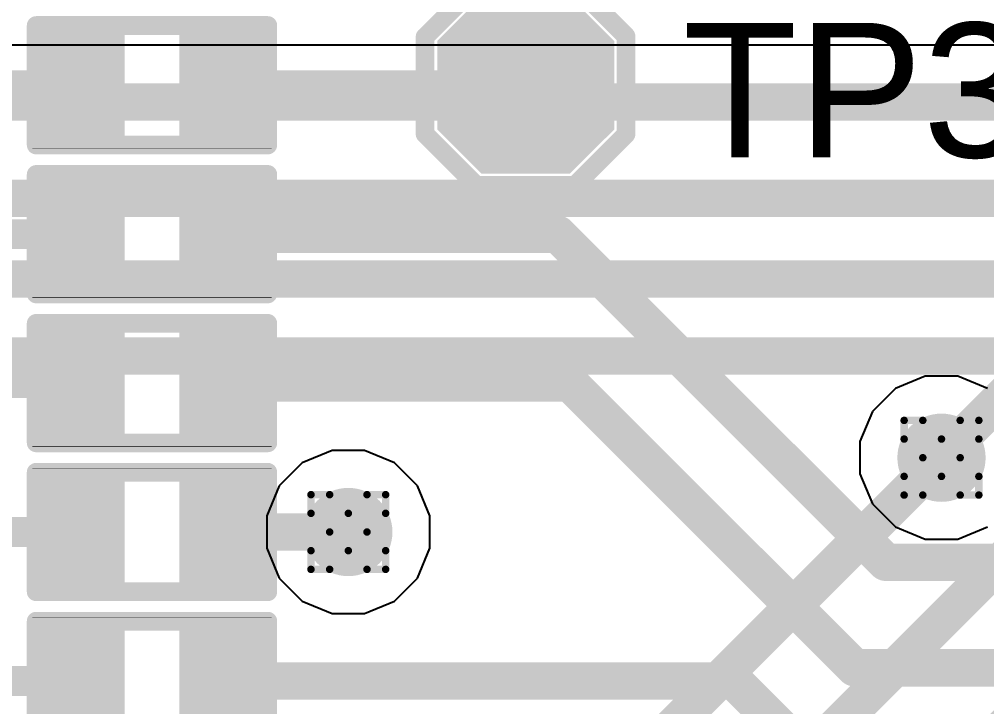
# Model space of a CAD drawing. Header units: inches. Extents: x -11 to 5379, y 0 to 5429.
# Drawn here: x 166.36 to 172.93, y 60.2 to 64.87 of the extents above; entities that cross this region are included whole.
import ezdxf

# ---------------------------------------------------------------- set-up
doc = ezdxf.new("R2010")
doc.units = ezdxf.units.IN
for name, color, linetype in [('Bottom Layer', 5, 'Continuous'), ('Drill Drawing', 1, 'Continuous'), ('GND', 16, 'Continuous'), ('PWR', 76, 'Continuous'), ('Top Layer', 1, 'Continuous'), ('Top Overlay', 2, 'Continuous'), ('Top Paste', 8, 'Continuous'), ('Top Solder', 216, 'Continuous'), ('Via Holes', 16, 'Continuous')]:
    doc.layers.add(name, color=color, linetype=linetype)
doc.styles.add('Arial', font='', dxfattribs={"height": 0.2})
doc.styles.get('Arial').set_extended_font_data('Arial')

# ---------------------------------------------------------------- blocks, each defined once
blk = doc.blocks.new('T____________0_5___178')
at = {"layer": 'Top Layer'}
blk.add_hatch(color=1, dxfattribs=at).paths.add_polyline_path([(0.25, 0.5), (-0.25, 0.5), (-0.5, 0.25), (-0.5, -0.25), (-0.25, -0.5), (0.25, -0.5), (0.5, -0.25), (0.5, 0.25)])
at = {"layer": 'Top Paste'}
blk.add_hatch(color=8, dxfattribs=at).paths.add_polyline_path([(0.25, 0.5), (-0.25, 0.5), (-0.5, 0.25), (-0.5, -0.25), (-0.25, -0.5), (0.25, -0.5), (0.5, -0.25), (0.5, 0.25)])
at = {"layer": 'Top Solder'}
blk.add_hatch(color=216, dxfattribs=at).paths.add_polyline_path([(0.3008, 0.6016), (-0.3008, 0.6016), (-0.6016, 0.3008), (-0.6016, -0.3008), (-0.3008, -0.6016), (0.3008, -0.6016), (0.6016, -0.3008), (0.6016, 0.3008)])
at = {"layer": 'Top Overlay'}
for points in [[(-0.3355, 0.6795, 0.127, 0.127, 0), (-0.6819, 0.3332, 0.127, 0.127, 0)], [(0.3365, 0.6795, 0.127, 0.127, 0), (-0.3355, 0.6795, 0.127, 0.127, 0)], [(0.6836, 0.3324, 0.127, 0.127, 0), (0.3365, 0.6795, 0.127, 0.127, 0)], [(-0.6819, 0.3332, 0.127, 0.127, 0), (-0.6819, -0.3341, 0.127, 0.127, 0)], [(0.6836, 0.3324, 0.127, 0.127, 0), (0.6836, -0.3298, 0.127, 0.127, 0)], [(-0.3374, -0.6786, 0.127, 0.127, 0), (-0.6819, -0.3341, 0.127, 0.127, 0)], [(0.6836, -0.3298, 0.127, 0.127, 0), (0.3349, -0.6786, 0.127, 0.127, 0)], [(0.3349, -0.6786, 0.127, 0.127, 0), (-0.3374, -0.6786, 0.127, 0.127, 0)]]:
    blk.add_lwpolyline(points, format="xyseb", dxfattribs=at)
for points in [[(-0.3673, 0.6795, 0.0635, 0.0635, 1), (-0.3038, 0.6795, 0.0635, 0.0635, 1)], [(-0.3673, 0.6795, 0.0635, 0.0635, 1), (-0.3038, 0.6795, 0.0635, 0.0635, 1)], [(0.3047, 0.6795, 0.0635, 0.0635, 1), (0.3682, 0.6795, 0.0635, 0.0635, 1)], [(0.3047, 0.6795, 0.0635, 0.0635, 1), (0.3682, 0.6795, 0.0635, 0.0635, 1)], [(-0.7136, 0.3332, 0.0635, 0.0635, 1), (-0.6501, 0.3332, 0.0635, 0.0635, 1)], [(-0.7136, 0.3332, 0.0635, 0.0635, 1), (-0.6501, 0.3332, 0.0635, 0.0635, 1)], [(0.6519, 0.3324, 0.0635, 0.0635, 1), (0.7154, 0.3324, 0.0635, 0.0635, 1)], [(0.6519, 0.3324, 0.0635, 0.0635, 1), (0.7154, 0.3324, 0.0635, 0.0635, 1)], [(-0.7136, -0.3341, 0.0635, 0.0635, 1), (-0.6501, -0.3341, 0.0635, 0.0635, 1)], [(-0.7136, -0.3341, 0.0635, 0.0635, 1), (-0.6501, -0.3341, 0.0635, 0.0635, 1)], [(0.6519, -0.3298, 0.0635, 0.0635, 1), (0.7154, -0.3298, 0.0635, 0.0635, 1)], [(0.6519, -0.3298, 0.0635, 0.0635, 1), (0.7154, -0.3298, 0.0635, 0.0635, 1)], [(-0.3691, -0.6786, 0.0635, 0.0635, 1), (-0.3056, -0.6786, 0.0635, 0.0635, 1)], [(-0.3691, -0.6786, 0.0635, 0.0635, 1), (-0.3056, -0.6786, 0.0635, 0.0635, 1)], [(0.3031, -0.6786, 0.0635, 0.0635, 1), (0.3666, -0.6786, 0.0635, 0.0635, 1)], [(0.3031, -0.6786, 0.0635, 0.0635, 1), (0.3666, -0.6786, 0.0635, 0.0635, 1)]]:
    blk.add_lwpolyline(points, format="xyseb", close=True, dxfattribs=at)
blk = doc.blocks.new('R___0402_370')
at = {"layer": 'Top Layer'}
for points in [[(-0.6985, -0.3175), (-0.6985, 0.3175), (-0.2413, 0.3175), (-0.2413, -0.3175)], [(0.2413, -0.3175), (0.2413, 0.3175), (0.6985, 0.3175), (0.6985, -0.3175)]]:
    blk.add_hatch(color=1, dxfattribs=at).paths.add_polyline_path(points)
at = {"layer": 'Top Paste'}
for points in [[(-0.6985, -0.3175), (-0.6985, 0.3175), (-0.2413, 0.3175), (-0.2413, -0.3175)], [(0.2413, -0.3175), (0.2413, 0.3175), (0.6985, 0.3175), (0.6985, -0.3175)]]:
    blk.add_hatch(color=8, dxfattribs=at).paths.add_polyline_path(points)
at = {"layer": 'Top Solder'}
for points in [[(-0.7535, -0.3725), (-0.7535, 0.3725), (-0.1863, 0.3725), (-0.1863, -0.3725)], [(0.1863, -0.3725), (0.1863, 0.3725), (0.7535, 0.3725), (0.7535, -0.3725)]]:
    blk.add_hatch(color=216, dxfattribs=at).paths.add_polyline_path(points)
at = {"layer": 'Top Overlay'}
for points in [[(-0.7874, 0.4064, 0.127, 0.127, 0), (-0.7874, -0.4064, 0.127, 0.127, 0)], [(0.7874, 0.4064, 0.127, 0.127, 0), (-0.7874, 0.4064, 0.127, 0.127, 0)], [(0.7874, 0.4064, 0.127, 0.127, 0), (0.7874, -0.4064, 0.127, 0.127, 0)], [(0.7874, -0.4064, 0.127, 0.127, 0), (-0.7874, -0.4064, 0.127, 0.127, 0)], [(0.8128, -0.4318, 0.00323, 0.00323, 0), (-0.8128, -0.4318, 0.00323, 0.00323, 0)]]:
    blk.add_lwpolyline(points, format="xyseb", dxfattribs=at)
for points in [[(-0.8191, 0.4064, 0.0635, 0.0635, 1), (-0.7556, 0.4064, 0.0635, 0.0635, 1)], [(-0.8191, 0.4064, 0.0635, 0.0635, 1), (-0.7556, 0.4064, 0.0635, 0.0635, 1)], [(0.7556, 0.4064, 0.0635, 0.0635, 1), (0.8191, 0.4064, 0.0635, 0.0635, 1)], [(0.7556, 0.4064, 0.0635, 0.0635, 1), (0.8191, 0.4064, 0.0635, 0.0635, 1)], [(-0.8191, -0.4064, 0.0635, 0.0635, 1), (-0.7556, -0.4064, 0.0635, 0.0635, 1)], [(-0.8191, -0.4064, 0.0635, 0.0635, 1), (-0.7556, -0.4064, 0.0635, 0.0635, 1)], [(0.7556, -0.4064, 0.0635, 0.0635, 1), (0.8191, -0.4064, 0.0635, 0.0635, 1)], [(0.7556, -0.4064, 0.0635, 0.0635, 1), (0.8191, -0.4064, 0.0635, 0.0635, 1)], [(-0.8136, -0.4318, 0.00161, 0.00161, 1), (-0.812, -0.4318, 0.00161, 0.00161, 1)], [(0.812, -0.4318, 0.00161, 0.00161, 1), (0.8136, -0.4318, 0.00161, 0.00161, 1)]]:
    blk.add_lwpolyline(points, format="xyseb", close=True, dxfattribs=at)
blk = doc.blocks.new('R___0402_426')
at = {"layer": 'Top Layer'}
for points in [[(-0.6985, -0.3175), (-0.6985, 0.3175), (-0.2413, 0.3175), (-0.2413, -0.3175)], [(0.2413, -0.3175), (0.2413, 0.3175), (0.6985, 0.3175), (0.6985, -0.3175)]]:
    blk.add_hatch(color=1, dxfattribs=at).paths.add_polyline_path(points)
at = {"layer": 'Top Paste'}
for points in [[(-0.6985, -0.3175), (-0.6985, 0.3175), (-0.2413, 0.3175), (-0.2413, -0.3175)], [(0.2413, -0.3175), (0.2413, 0.3175), (0.6985, 0.3175), (0.6985, -0.3175)]]:
    blk.add_hatch(color=8, dxfattribs=at).paths.add_polyline_path(points)
at = {"layer": 'Top Solder'}
for points in [[(-0.7535, -0.3725), (-0.7535, 0.3725), (-0.1863, 0.3725), (-0.1863, -0.3725)], [(0.1863, -0.3725), (0.1863, 0.3725), (0.7535, 0.3725), (0.7535, -0.3725)]]:
    blk.add_hatch(color=216, dxfattribs=at).paths.add_polyline_path(points)
at = {"layer": 'Top Overlay'}
for points in [[(-0.7874, -0.4064, 0.127, 0.127, 0), (-0.7874, 0.4064, 0.127, 0.127, 0)], [(-0.7874, 0.4064, 0.127, 0.127, 0), (0.7874, 0.4064, 0.127, 0.127, 0)], [(0.7874, -0.4064, 0.127, 0.127, 0), (0.7874, 0.4064, 0.127, 0.127, 0)], [(-0.7874, -0.4064, 0.127, 0.127, 0), (0.7874, -0.4064, 0.127, 0.127, 0)], [(-0.8128, -0.4318, 0.00323, 0.00323, 0), (0.8128, -0.4318, 0.00323, 0.00323, 0)]]:
    blk.add_lwpolyline(points, format="xyseb", dxfattribs=at)
for points in [[(-0.8191, 0.4064, 0.0635, 0.0635, 1), (-0.7556, 0.4064, 0.0635, 0.0635, 1)], [(-0.8191, 0.4064, 0.0635, 0.0635, 1), (-0.7556, 0.4064, 0.0635, 0.0635, 1)], [(0.7556, 0.4064, 0.0635, 0.0635, 1), (0.8191, 0.4064, 0.0635, 0.0635, 1)], [(0.7556, 0.4064, 0.0635, 0.0635, 1), (0.8191, 0.4064, 0.0635, 0.0635, 1)], [(-0.8191, -0.4064, 0.0635, 0.0635, 1), (-0.7556, -0.4064, 0.0635, 0.0635, 1)], [(-0.8191, -0.4064, 0.0635, 0.0635, 1), (-0.7556, -0.4064, 0.0635, 0.0635, 1)], [(0.7556, -0.4064, 0.0635, 0.0635, 1), (0.8191, -0.4064, 0.0635, 0.0635, 1)], [(0.7556, -0.4064, 0.0635, 0.0635, 1), (0.8191, -0.4064, 0.0635, 0.0635, 1)], [(-0.8136, -0.4318, 0.00161, 0.00161, 1), (-0.812, -0.4318, 0.00161, 0.00161, 1)], [(0.812, -0.4318, 0.00161, 0.00161, 1), (0.8136, -0.4318, 0.00161, 0.00161, 1)]]:
    blk.add_lwpolyline(points, format="xyseb", close=True, dxfattribs=at)
blk = doc.blocks.new('R___0402_427')
at = {"layer": 'Top Layer'}
for points in [[(-0.6985, -0.3175), (-0.6985, 0.3175), (-0.2413, 0.3175), (-0.2413, -0.3175)], [(0.2413, -0.3175), (0.2413, 0.3175), (0.6985, 0.3175), (0.6985, -0.3175)]]:
    blk.add_hatch(color=1, dxfattribs=at).paths.add_polyline_path(points)
at = {"layer": 'Top Paste'}
for points in [[(-0.6985, -0.3175), (-0.6985, 0.3175), (-0.2413, 0.3175), (-0.2413, -0.3175)], [(0.2413, -0.3175), (0.2413, 0.3175), (0.6985, 0.3175), (0.6985, -0.3175)]]:
    blk.add_hatch(color=8, dxfattribs=at).paths.add_polyline_path(points)
at = {"layer": 'Top Solder'}
for points in [[(-0.7535, -0.3725), (-0.7535, 0.3725), (-0.1863, 0.3725), (-0.1863, -0.3725)], [(0.1863, -0.3725), (0.1863, 0.3725), (0.7535, 0.3725), (0.7535, -0.3725)]]:
    blk.add_hatch(color=216, dxfattribs=at).paths.add_polyline_path(points)
at = {"layer": 'Top Overlay'}
for points in [[(-0.7874, -0.4064, 0.127, 0.127, 0), (-0.7874, 0.4064, 0.127, 0.127, 0)], [(-0.7874, 0.4064, 0.127, 0.127, 0), (0.7874, 0.4064, 0.127, 0.127, 0)], [(0.7874, -0.4064, 0.127, 0.127, 0), (0.7874, 0.4064, 0.127, 0.127, 0)], [(-0.7874, -0.4064, 0.127, 0.127, 0), (0.7874, -0.4064, 0.127, 0.127, 0)], [(-0.8128, -0.4318, 0.00323, 0.00323, 0), (0.8128, -0.4318, 0.00323, 0.00323, 0)]]:
    blk.add_lwpolyline(points, format="xyseb", dxfattribs=at)
for points in [[(-0.8191, 0.4064, 0.0635, 0.0635, 1), (-0.7556, 0.4064, 0.0635, 0.0635, 1)], [(-0.8191, 0.4064, 0.0635, 0.0635, 1), (-0.7556, 0.4064, 0.0635, 0.0635, 1)], [(0.7556, 0.4064, 0.0635, 0.0635, 1), (0.8191, 0.4064, 0.0635, 0.0635, 1)], [(0.7556, 0.4064, 0.0635, 0.0635, 1), (0.8191, 0.4064, 0.0635, 0.0635, 1)], [(-0.8191, -0.4064, 0.0635, 0.0635, 1), (-0.7556, -0.4064, 0.0635, 0.0635, 1)], [(-0.8191, -0.4064, 0.0635, 0.0635, 1), (-0.7556, -0.4064, 0.0635, 0.0635, 1)], [(0.7556, -0.4064, 0.0635, 0.0635, 1), (0.8191, -0.4064, 0.0635, 0.0635, 1)], [(0.7556, -0.4064, 0.0635, 0.0635, 1), (0.8191, -0.4064, 0.0635, 0.0635, 1)], [(-0.8136, -0.4318, 0.00161, 0.00161, 1), (-0.812, -0.4318, 0.00161, 0.00161, 1)], [(0.812, -0.4318, 0.00161, 0.00161, 1), (0.8136, -0.4318, 0.00161, 0.00161, 1)]]:
    blk.add_lwpolyline(points, format="xyseb", close=True, dxfattribs=at)
blk = doc.blocks.new('R___0402_443')
at = {"layer": 'Top Layer'}
for points in [[(-0.6985, -0.3175), (-0.6985, 0.3175), (-0.2413, 0.3175), (-0.2413, -0.3175)], [(0.2413, -0.3175), (0.2413, 0.3175), (0.6985, 0.3175), (0.6985, -0.3175)]]:
    blk.add_hatch(color=1, dxfattribs=at).paths.add_polyline_path(points)
at = {"layer": 'Top Paste'}
for points in [[(-0.6985, -0.3175), (-0.6985, 0.3175), (-0.2413, 0.3175), (-0.2413, -0.3175)], [(0.2413, -0.3175), (0.2413, 0.3175), (0.6985, 0.3175), (0.6985, -0.3175)]]:
    blk.add_hatch(color=8, dxfattribs=at).paths.add_polyline_path(points)
at = {"layer": 'Top Solder'}
for points in [[(-0.7535, -0.3725), (-0.7535, 0.3725), (-0.1863, 0.3725), (-0.1863, -0.3725)], [(0.1863, -0.3725), (0.1863, 0.3725), (0.7535, 0.3725), (0.7535, -0.3725)]]:
    blk.add_hatch(color=216, dxfattribs=at).paths.add_polyline_path(points)
at = {"layer": 'Top Overlay'}
for points in [[(-0.7874, -0.4064, 0.127, 0.127, 0), (-0.7874, 0.4064, 0.127, 0.127, 0)], [(-0.7874, 0.4064, 0.127, 0.127, 0), (0.7874, 0.4064, 0.127, 0.127, 0)], [(0.7874, -0.4064, 0.127, 0.127, 0), (0.7874, 0.4064, 0.127, 0.127, 0)], [(-0.7874, -0.4064, 0.127, 0.127, 0), (0.7874, -0.4064, 0.127, 0.127, 0)], [(-0.8128, -0.4318, 0.00323, 0.00323, 0), (0.8128, -0.4318, 0.00323, 0.00323, 0)]]:
    blk.add_lwpolyline(points, format="xyseb", dxfattribs=at)
for points in [[(-0.8191, 0.4064, 0.0635, 0.0635, 1), (-0.7556, 0.4064, 0.0635, 0.0635, 1)], [(-0.8191, 0.4064, 0.0635, 0.0635, 1), (-0.7556, 0.4064, 0.0635, 0.0635, 1)], [(0.7556, 0.4064, 0.0635, 0.0635, 1), (0.8191, 0.4064, 0.0635, 0.0635, 1)], [(0.7556, 0.4064, 0.0635, 0.0635, 1), (0.8191, 0.4064, 0.0635, 0.0635, 1)], [(-0.8191, -0.4064, 0.0635, 0.0635, 1), (-0.7556, -0.4064, 0.0635, 0.0635, 1)], [(-0.8191, -0.4064, 0.0635, 0.0635, 1), (-0.7556, -0.4064, 0.0635, 0.0635, 1)], [(0.7556, -0.4064, 0.0635, 0.0635, 1), (0.8191, -0.4064, 0.0635, 0.0635, 1)], [(0.7556, -0.4064, 0.0635, 0.0635, 1), (0.8191, -0.4064, 0.0635, 0.0635, 1)], [(-0.8136, -0.4318, 0.00161, 0.00161, 1), (-0.812, -0.4318, 0.00161, 0.00161, 1)], [(0.812, -0.4318, 0.00161, 0.00161, 1), (0.8136, -0.4318, 0.00161, 0.00161, 1)]]:
    blk.add_lwpolyline(points, format="xyseb", close=True, dxfattribs=at)
blk = doc.blocks.new('R___0402_460')
at = {"layer": 'Top Layer'}
for points in [[(-0.6985, -0.3175), (-0.6985, 0.3175), (-0.2413, 0.3175), (-0.2413, -0.3175)], [(0.2413, -0.3175), (0.2413, 0.3175), (0.6985, 0.3175), (0.6985, -0.3175)]]:
    blk.add_hatch(color=1, dxfattribs=at).paths.add_polyline_path(points)
at = {"layer": 'Top Paste'}
for points in [[(-0.6985, -0.3175), (-0.6985, 0.3175), (-0.2413, 0.3175), (-0.2413, -0.3175)], [(0.2413, -0.3175), (0.2413, 0.3175), (0.6985, 0.3175), (0.6985, -0.3175)]]:
    blk.add_hatch(color=8, dxfattribs=at).paths.add_polyline_path(points)
at = {"layer": 'Top Solder'}
for points in [[(-0.7535, -0.3725), (-0.7535, 0.3725), (-0.1863, 0.3725), (-0.1863, -0.3725)], [(0.1863, -0.3725), (0.1863, 0.3725), (0.7535, 0.3725), (0.7535, -0.3725)]]:
    blk.add_hatch(color=216, dxfattribs=at).paths.add_polyline_path(points)
at = {"layer": 'Top Overlay'}
for points in [[(-0.7874, 0.4064, 0.127, 0.127, 0), (-0.7874, -0.4064, 0.127, 0.127, 0)], [(0.7874, 0.4064, 0.127, 0.127, 0), (-0.7874, 0.4064, 0.127, 0.127, 0)], [(0.7874, 0.4064, 0.127, 0.127, 0), (0.7874, -0.4064, 0.127, 0.127, 0)], [(0.7874, -0.4064, 0.127, 0.127, 0), (-0.7874, -0.4064, 0.127, 0.127, 0)], [(0.8128, -0.4318, 0.00323, 0.00323, 0), (-0.8128, -0.4318, 0.00323, 0.00323, 0)]]:
    blk.add_lwpolyline(points, format="xyseb", dxfattribs=at)
for points in [[(-0.8191, 0.4064, 0.0635, 0.0635, 1), (-0.7556, 0.4064, 0.0635, 0.0635, 1)], [(-0.8191, 0.4064, 0.0635, 0.0635, 1), (-0.7556, 0.4064, 0.0635, 0.0635, 1)], [(0.7556, 0.4064, 0.0635, 0.0635, 1), (0.8191, 0.4064, 0.0635, 0.0635, 1)], [(0.7556, 0.4064, 0.0635, 0.0635, 1), (0.8191, 0.4064, 0.0635, 0.0635, 1)], [(-0.8191, -0.4064, 0.0635, 0.0635, 1), (-0.7556, -0.4064, 0.0635, 0.0635, 1)], [(-0.8191, -0.4064, 0.0635, 0.0635, 1), (-0.7556, -0.4064, 0.0635, 0.0635, 1)], [(0.7556, -0.4064, 0.0635, 0.0635, 1), (0.8191, -0.4064, 0.0635, 0.0635, 1)], [(0.7556, -0.4064, 0.0635, 0.0635, 1), (0.8191, -0.4064, 0.0635, 0.0635, 1)], [(-0.8136, -0.4318, 0.00161, 0.00161, 1), (-0.812, -0.4318, 0.00161, 0.00161, 1)], [(0.812, -0.4318, 0.00161, 0.00161, 1), (0.8136, -0.4318, 0.00161, 0.00161, 1)]]:
    blk.add_lwpolyline(points, format="xyseb", close=True, dxfattribs=at)

msp = doc.modelspace()

# ---------------------------------------------------------------- hatches: boundary and pattern name
at = {"layer": 'Bottom Layer'}
h = msp.add_hatch(color=5, dxfattribs=at)
edge = h.paths.add_edge_path()
edge.add_arc((172.6257, 61.8892), 0.3, 0, 360)
h = msp.add_hatch(color=5, dxfattribs=at)
edge = h.paths.add_edge_path()
edge.add_arc((168.5934, 61.384), 0.3, 0, 360)
at = {"layer": 'GND'}
h = msp.add_hatch(color=16, dxfattribs=at)
edge = h.paths.add_edge_path()
edge.add_arc((172.6257, 61.8892), 0.3, 0, 360)
h = msp.add_hatch(color=16, dxfattribs=at)
edge = h.paths.add_edge_path()
edge.add_arc((168.5934, 61.384), 0.3, 0, 360)
at = {"layer": 'PWR'}
h = msp.add_hatch(color=76, dxfattribs=at)
edge = h.paths.add_edge_path()
edge.add_arc((172.6257, 61.8892), 0.3, 0, 360)
h = msp.add_hatch(color=76, dxfattribs=at)
edge = h.paths.add_edge_path()
edge.add_arc((168.5934, 61.384), 0.3, 0, 360)
at = {"layer": 'Top Layer'}
h = msp.add_hatch(color=1, dxfattribs=at)
edge = h.paths.add_edge_path()
edge.add_arc((172.6257, 61.8892), 0.3, 0, 360)
h = msp.add_hatch(color=1, dxfattribs=at)
edge = h.paths.add_edge_path()
edge.add_arc((168.5934, 61.384), 0.3, 0, 360)
at = {"layer": 'Via Holes'}
h = msp.add_hatch(color=7, dxfattribs=at)
edge = h.paths.add_edge_path()
edge.add_arc((172.6257, 61.8892), 0.15, 0, 360)
h = msp.add_hatch(color=7, dxfattribs=at)
edge = h.paths.add_edge_path()
edge.add_arc((168.5934, 61.384), 0.15, 0, 360)

# ---------------------------------------------------------------- linework, layer by layer
at = {"layer": 'Bottom Layer'}
msp.add_line((173.2429, 64.6958), (164.144, 64.6958), dxfattribs=at)
for points in [[(163.9831, 64.3073, 0.254, 0.254, 0), (173.6383, 64.3073, 0.254, 0.254, 0)], [(145.8643, 63.6535, 0.254, 0.254, 0), (188.4904, 63.6535, 0.254, 0.254, 0)], [(146.1054, 63.105, 0.254, 0.254, 0), (188.2626, 63.105, 0.254, 0.254, 0)], [(149.3653, 62.5807, 0.254, 0.254, 0), (188.0181, 62.5807, 0.254, 0.254, 0)], [(168.5934, 57.8569, 0.254, 0.254, 0), (172.6257, 61.8892, 0.254, 0.254, 0)], [(169.2814, 57.4347, 0.254, 0.254, 0), (173.736, 61.8892, 0.254, 0.254, 0)], [(169.8397, 56.8499, 0.254, 0.254, 0), (174.879, 61.8892, 0.254, 0.254, 0)]]:
    msp.add_lwpolyline(points, format="xyseb", dxfattribs=at)
msp.add_lwpolyline([(172.5622, 61.8892, 0.127, 0.127, 1), (172.6892, 61.8892, 0.127, 0.127, 1)], format="xyseb", close=True, dxfattribs=at)
at = {"layer": 'Drill Drawing'}
for points in [[(172.3717, 62.0162, 0.0508, 0.0508, 0), (172.3717, 62.1432, 0.0508, 0.0508, 0)], [(172.3717, 62.1432, 0.0508, 0.0508, 0), (172.4987, 62.1432, 0.0508, 0.0508, 0)], [(172.4987, 62.1432, 0.0508, 0.0508, 0), (172.6257, 62.0162, 0.0508, 0.0508, 0)], [(172.6257, 62.0162, 0.0508, 0.0508, 0), (172.7527, 62.1432, 0.0508, 0.0508, 0)], [(172.7527, 62.1432, 0.0508, 0.0508, 0), (172.8797, 62.1432, 0.0508, 0.0508, 0)], [(172.8797, 62.0162, 0.0508, 0.0508, 0), (172.8797, 62.1432, 0.0508, 0.0508, 0)], [(172.3717, 62.0162, 0.0508, 0.0508, 0), (172.4987, 61.8892, 0.0508, 0.0508, 0)], [(172.7527, 61.8892, 0.0508, 0.0508, 0), (172.8797, 62.0162, 0.0508, 0.0508, 0)], [(172.3717, 61.7622, 0.0508, 0.0508, 0), (172.4987, 61.8892, 0.0508, 0.0508, 0)], [(172.7527, 61.8892, 0.0508, 0.0508, 0), (172.8797, 61.7622, 0.0508, 0.0508, 0)], [(172.3717, 61.6352, 0.0508, 0.0508, 0), (172.3717, 61.7622, 0.0508, 0.0508, 0)], [(172.4987, 61.6352, 0.0508, 0.0508, 0), (172.6257, 61.7622, 0.0508, 0.0508, 0)], [(172.6257, 61.7622, 0.0508, 0.0508, 0), (172.7527, 61.6352, 0.0508, 0.0508, 0)], [(172.8797, 61.6352, 0.0508, 0.0508, 0), (172.8797, 61.7622, 0.0508, 0.0508, 0)], [(168.3394, 61.511, 0.0508, 0.0508, 0), (168.3394, 61.638, 0.0508, 0.0508, 0)], [(168.3394, 61.638, 0.0508, 0.0508, 0), (168.4664, 61.638, 0.0508, 0.0508, 0)], [(168.4664, 61.638, 0.0508, 0.0508, 0), (168.5934, 61.511, 0.0508, 0.0508, 0)], [(168.5934, 61.511, 0.0508, 0.0508, 0), (168.7204, 61.638, 0.0508, 0.0508, 0)], [(168.7204, 61.638, 0.0508, 0.0508, 0), (168.8474, 61.638, 0.0508, 0.0508, 0)], [(168.8474, 61.511, 0.0508, 0.0508, 0), (168.8474, 61.638, 0.0508, 0.0508, 0)], [(172.3717, 61.6352, 0.0508, 0.0508, 0), (172.4987, 61.6352, 0.0508, 0.0508, 0)], [(172.7527, 61.6352, 0.0508, 0.0508, 0), (172.8797, 61.6352, 0.0508, 0.0508, 0)], [(168.3394, 61.511, 0.0508, 0.0508, 0), (168.4664, 61.384, 0.0508, 0.0508, 0)], [(168.7204, 61.384, 0.0508, 0.0508, 0), (168.8474, 61.511, 0.0508, 0.0508, 0)], [(168.3394, 61.257, 0.0508, 0.0508, 0), (168.4664, 61.384, 0.0508, 0.0508, 0)], [(168.7204, 61.384, 0.0508, 0.0508, 0), (168.8474, 61.257, 0.0508, 0.0508, 0)], [(168.3394, 61.13, 0.0508, 0.0508, 0), (168.3394, 61.257, 0.0508, 0.0508, 0)], [(168.4664, 61.13, 0.0508, 0.0508, 0), (168.5934, 61.257, 0.0508, 0.0508, 0)], [(168.5934, 61.257, 0.0508, 0.0508, 0), (168.7204, 61.13, 0.0508, 0.0508, 0)], [(168.8474, 61.13, 0.0508, 0.0508, 0), (168.8474, 61.257, 0.0508, 0.0508, 0)], [(168.3394, 61.13, 0.0508, 0.0508, 0), (168.4664, 61.13, 0.0508, 0.0508, 0)], [(168.7204, 61.13, 0.0508, 0.0508, 0), (168.8474, 61.13, 0.0508, 0.0508, 0)]]:
    msp.add_lwpolyline(points, format="xyseb", dxfattribs=at)
for points in [[(172.359, 62.1432, 0.0254, 0.0254, 1), (172.3844, 62.1432, 0.0254, 0.0254, 1)], [(172.359, 62.1432, 0.0254, 0.0254, 1), (172.3844, 62.1432, 0.0254, 0.0254, 1)], [(172.486, 62.1432, 0.0254, 0.0254, 1), (172.5114, 62.1432, 0.0254, 0.0254, 1)], [(172.486, 62.1432, 0.0254, 0.0254, 1), (172.5114, 62.1432, 0.0254, 0.0254, 1)], [(172.74, 62.1432, 0.0254, 0.0254, 1), (172.7654, 62.1432, 0.0254, 0.0254, 1)], [(172.74, 62.1432, 0.0254, 0.0254, 1), (172.7654, 62.1432, 0.0254, 0.0254, 1)], [(172.867, 62.1432, 0.0254, 0.0254, 1), (172.8924, 62.1432, 0.0254, 0.0254, 1)], [(172.867, 62.1432, 0.0254, 0.0254, 1), (172.8924, 62.1432, 0.0254, 0.0254, 1)], [(172.359, 62.0162, 0.0254, 0.0254, 1), (172.3844, 62.0162, 0.0254, 0.0254, 1)], [(172.359, 62.0162, 0.0254, 0.0254, 1), (172.3844, 62.0162, 0.0254, 0.0254, 1)], [(172.613, 62.0162, 0.0254, 0.0254, 1), (172.6384, 62.0162, 0.0254, 0.0254, 1)], [(172.613, 62.0162, 0.0254, 0.0254, 1), (172.6384, 62.0162, 0.0254, 0.0254, 1)], [(172.867, 62.0162, 0.0254, 0.0254, 1), (172.8924, 62.0162, 0.0254, 0.0254, 1)], [(172.867, 62.0162, 0.0254, 0.0254, 1), (172.8924, 62.0162, 0.0254, 0.0254, 1)], [(172.486, 61.8892, 0.0254, 0.0254, 1), (172.5114, 61.8892, 0.0254, 0.0254, 1)], [(172.486, 61.8892, 0.0254, 0.0254, 1), (172.5114, 61.8892, 0.0254, 0.0254, 1)], [(172.74, 61.8892, 0.0254, 0.0254, 1), (172.7654, 61.8892, 0.0254, 0.0254, 1)], [(172.74, 61.8892, 0.0254, 0.0254, 1), (172.7654, 61.8892, 0.0254, 0.0254, 1)], [(172.359, 61.7622, 0.0254, 0.0254, 1), (172.3844, 61.7622, 0.0254, 0.0254, 1)], [(172.359, 61.7622, 0.0254, 0.0254, 1), (172.3844, 61.7622, 0.0254, 0.0254, 1)], [(172.613, 61.7622, 0.0254, 0.0254, 1), (172.6384, 61.7622, 0.0254, 0.0254, 1)], [(172.613, 61.7622, 0.0254, 0.0254, 1), (172.6384, 61.7622, 0.0254, 0.0254, 1)], [(172.867, 61.7622, 0.0254, 0.0254, 1), (172.8924, 61.7622, 0.0254, 0.0254, 1)], [(172.867, 61.7622, 0.0254, 0.0254, 1), (172.8924, 61.7622, 0.0254, 0.0254, 1)], [(168.3267, 61.638, 0.0254, 0.0254, 1), (168.3521, 61.638, 0.0254, 0.0254, 1)], [(168.3267, 61.638, 0.0254, 0.0254, 1), (168.3521, 61.638, 0.0254, 0.0254, 1)], [(168.4537, 61.638, 0.0254, 0.0254, 1), (168.4791, 61.638, 0.0254, 0.0254, 1)], [(168.4537, 61.638, 0.0254, 0.0254, 1), (168.4791, 61.638, 0.0254, 0.0254, 1)], [(168.7077, 61.638, 0.0254, 0.0254, 1), (168.7331, 61.638, 0.0254, 0.0254, 1)], [(168.7077, 61.638, 0.0254, 0.0254, 1), (168.7331, 61.638, 0.0254, 0.0254, 1)], [(168.8347, 61.638, 0.0254, 0.0254, 1), (168.8601, 61.638, 0.0254, 0.0254, 1)], [(168.8347, 61.638, 0.0254, 0.0254, 1), (168.8601, 61.638, 0.0254, 0.0254, 1)], [(172.359, 61.6352, 0.0254, 0.0254, 1), (172.3844, 61.6352, 0.0254, 0.0254, 1)], [(172.359, 61.6352, 0.0254, 0.0254, 1), (172.3844, 61.6352, 0.0254, 0.0254, 1)], [(172.486, 61.6352, 0.0254, 0.0254, 1), (172.5114, 61.6352, 0.0254, 0.0254, 1)], [(172.486, 61.6352, 0.0254, 0.0254, 1), (172.5114, 61.6352, 0.0254, 0.0254, 1)], [(172.74, 61.6352, 0.0254, 0.0254, 1), (172.7654, 61.6352, 0.0254, 0.0254, 1)], [(172.74, 61.6352, 0.0254, 0.0254, 1), (172.7654, 61.6352, 0.0254, 0.0254, 1)], [(172.867, 61.6352, 0.0254, 0.0254, 1), (172.8924, 61.6352, 0.0254, 0.0254, 1)], [(172.867, 61.6352, 0.0254, 0.0254, 1), (172.8924, 61.6352, 0.0254, 0.0254, 1)], [(168.3267, 61.511, 0.0254, 0.0254, 1), (168.3521, 61.511, 0.0254, 0.0254, 1)], [(168.3267, 61.511, 0.0254, 0.0254, 1), (168.3521, 61.511, 0.0254, 0.0254, 1)], [(168.5807, 61.511, 0.0254, 0.0254, 1), (168.6061, 61.511, 0.0254, 0.0254, 1)], [(168.5807, 61.511, 0.0254, 0.0254, 1), (168.6061, 61.511, 0.0254, 0.0254, 1)], [(168.8347, 61.511, 0.0254, 0.0254, 1), (168.8601, 61.511, 0.0254, 0.0254, 1)], [(168.8347, 61.511, 0.0254, 0.0254, 1), (168.8601, 61.511, 0.0254, 0.0254, 1)], [(168.4537, 61.384, 0.0254, 0.0254, 1), (168.4791, 61.384, 0.0254, 0.0254, 1)], [(168.4537, 61.384, 0.0254, 0.0254, 1), (168.4791, 61.384, 0.0254, 0.0254, 1)], [(168.7077, 61.384, 0.0254, 0.0254, 1), (168.7331, 61.384, 0.0254, 0.0254, 1)], [(168.7077, 61.384, 0.0254, 0.0254, 1), (168.7331, 61.384, 0.0254, 0.0254, 1)], [(168.3267, 61.257, 0.0254, 0.0254, 1), (168.3521, 61.257, 0.0254, 0.0254, 1)], [(168.3267, 61.257, 0.0254, 0.0254, 1), (168.3521, 61.257, 0.0254, 0.0254, 1)], [(168.5807, 61.257, 0.0254, 0.0254, 1), (168.6061, 61.257, 0.0254, 0.0254, 1)], [(168.5807, 61.257, 0.0254, 0.0254, 1), (168.6061, 61.257, 0.0254, 0.0254, 1)], [(168.8347, 61.257, 0.0254, 0.0254, 1), (168.8601, 61.257, 0.0254, 0.0254, 1)], [(168.8347, 61.257, 0.0254, 0.0254, 1), (168.8601, 61.257, 0.0254, 0.0254, 1)], [(168.3267, 61.13, 0.0254, 0.0254, 1), (168.3521, 61.13, 0.0254, 0.0254, 1)], [(168.3267, 61.13, 0.0254, 0.0254, 1), (168.3521, 61.13, 0.0254, 0.0254, 1)], [(168.4537, 61.13, 0.0254, 0.0254, 1), (168.4791, 61.13, 0.0254, 0.0254, 1)], [(168.4537, 61.13, 0.0254, 0.0254, 1), (168.4791, 61.13, 0.0254, 0.0254, 1)], [(168.7077, 61.13, 0.0254, 0.0254, 1), (168.7331, 61.13, 0.0254, 0.0254, 1)], [(168.7077, 61.13, 0.0254, 0.0254, 1), (168.7331, 61.13, 0.0254, 0.0254, 1)], [(168.8347, 61.13, 0.0254, 0.0254, 1), (168.8601, 61.13, 0.0254, 0.0254, 1)], [(168.8347, 61.13, 0.0254, 0.0254, 1), (168.8601, 61.13, 0.0254, 0.0254, 1)]]:
    msp.add_lwpolyline(points, format="xyseb", close=True, dxfattribs=at)
at = {"layer": 'GND'}
for p, q in [((172.5155, 62.4432), (172.3119, 62.3589)), ((172.7359, 62.4432), (172.5155, 62.4432)), ((172.9395, 62.3589), (172.7359, 62.4432)), ((172.3119, 62.3589), (172.1561, 62.203)), ((172.1561, 62.203), (172.0717, 61.9994)), ((172.0717, 61.9994), (172.0717, 61.779)), ((168.4832, 61.938), (168.2796, 61.8537)), ((168.7036, 61.938), (168.4832, 61.938)), ((168.9072, 61.8537), (168.7036, 61.938)), ((168.2796, 61.8537), (168.1238, 61.6978)), ((169.0631, 61.6978), (168.9072, 61.8537)), ((172.0717, 61.779), (172.1561, 61.5754)), ((168.1238, 61.6978), (168.0394, 61.4942)), ((169.1474, 61.4942), (169.0631, 61.6978)), ((172.1561, 61.5754), (172.3119, 61.4196)), ((168.0394, 61.4942), (168.0394, 61.2738)), ((169.1474, 61.2738), (169.1474, 61.4942)), ((172.3119, 61.4196), (172.5155, 61.3352)), ((172.7359, 61.3352), (172.9395, 61.4196)), ((172.5155, 61.3352), (172.7359, 61.3352)), ((168.0394, 61.2738), (168.1238, 61.0702)), ((169.0631, 61.0702), (169.1474, 61.2738)), ((168.1238, 61.0702), (168.2796, 60.9144)), ((168.9072, 60.9144), (169.0631, 61.0702)), ((168.2796, 60.9144), (168.4832, 60.83)), ((168.7036, 60.83), (168.9072, 60.9144)), ((168.4832, 60.83), (168.7036, 60.83))]:
    msp.add_line(p, q, dxfattribs=at)
at = {"layer": 'PWR'}
for p, q in [((172.5155, 62.4432), (172.3119, 62.3589)), ((172.7359, 62.4432), (172.5155, 62.4432)), ((172.9395, 62.3589), (172.7359, 62.4432)), ((172.3119, 62.3589), (172.1561, 62.203)), ((172.1561, 62.203), (172.0717, 61.9994)), ((172.0717, 61.9994), (172.0717, 61.779)), ((172.0717, 61.779), (172.1561, 61.5754)), ((172.1561, 61.5754), (172.3119, 61.4196)), ((172.3119, 61.4196), (172.5155, 61.3352)), ((172.7359, 61.3352), (172.9395, 61.4196)), ((172.5155, 61.3352), (172.7359, 61.3352))]:
    msp.add_line(p, q, dxfattribs=at)
at = {"layer": 'Top Layer'}
for points in [[(172.6257, 61.8892, 0.254, 0.254, 0), (175.3035, 64.567, 0.254, 0.254, 0)], [(164.9477, 64.4221, 0.2032, 0.2032, 0), (166.7888, 64.4221, 0.2032, 0.2032, 0)], [(167.7286, 64.4221, 0.2032, 0.2032, 0), (169.799, 64.4221, 0.2032, 0.2032, 0)], [(167.7286, 63.4094, 0.254, 0.254, 0), (170.0166, 63.4094, 0.254, 0.254, 0)], [(170.0166, 63.4094, 0.254, 0.254, 0), (172.2481, 61.1779, 0.254, 0.254, 0)], [(165.468, 63.4094, 0.2032, 0.2032, 0), (166.7888, 63.4094, 0.2032, 0.2032, 0)], [(166.1536, 62.3967, 0.2032, 0.2032, 0), (166.7888, 62.3967, 0.2032, 0.2032, 0)], [(167.7286, 62.3967, 0.254, 0.254, 0), (170.1, 62.3967, 0.254, 0.254, 0)], [(170.1, 62.3967, 0.254, 0.254, 0), (172.0363, 60.4604, 0.254, 0.254, 0)], [(166.1316, 61.384, 0.2032, 0.2032, 0), (166.7888, 61.384, 0.2032, 0.2032, 0)], [(167.7286, 61.384, 0.254, 0.254, 0), (168.5934, 61.384, 0.254, 0.254, 0)], [(172.2481, 61.1779, 0.254, 0.254, 0), (177.0159, 61.1779, 0.254, 0.254, 0)], [(172.0363, 60.4604, 0.254, 0.254, 0), (177.4624, 60.4604, 0.254, 0.254, 0)], [(167.7286, 60.3713, 0.254, 0.254, 0), (171.2145, 60.3713, 0.254, 0.254, 0)], [(171.2145, 60.3713, 0.254, 0.254, 0), (171.8359, 59.7499, 0.254, 0.254, 0)], [(166.0281, 60.3713, 0.2032, 0.2032, 0), (166.7888, 60.3713, 0.2032, 0.2032, 0)]]:
    msp.add_lwpolyline(points, format="xyseb", dxfattribs=at)
for points in [[(166.738, 64.4221, 0.1016, 0.1016, 1), (166.8396, 64.4221, 0.1016, 0.1016, 1)], [(167.6778, 64.4221, 0.1016, 0.1016, 1), (167.7794, 64.4221, 0.1016, 0.1016, 1)], [(169.7482, 64.4221, 0.1016, 0.1016, 1), (169.8498, 64.4221, 0.1016, 0.1016, 1)], [(167.6651, 63.4094, 0.127, 0.127, 1), (167.7921, 63.4094, 0.127, 0.127, 1)], [(169.9531, 63.4094, 0.127, 0.127, 1), (170.0801, 63.4094, 0.127, 0.127, 1)], [(169.9531, 63.4094, 0.127, 0.127, 1), (170.0801, 63.4094, 0.127, 0.127, 1)], [(166.738, 63.4094, 0.1016, 0.1016, 1), (166.8396, 63.4094, 0.1016, 0.1016, 1)], [(166.738, 62.3967, 0.1016, 0.1016, 1), (166.8396, 62.3967, 0.1016, 0.1016, 1)], [(167.6651, 62.3967, 0.127, 0.127, 1), (167.7921, 62.3967, 0.127, 0.127, 1)], [(170.0365, 62.3967, 0.127, 0.127, 1), (170.1635, 62.3967, 0.127, 0.127, 1)], [(170.0365, 62.3967, 0.127, 0.127, 1), (170.1635, 62.3967, 0.127, 0.127, 1)], [(172.5622, 61.8892, 0.127, 0.127, 1), (172.6892, 61.8892, 0.127, 0.127, 1)], [(166.738, 61.384, 0.1016, 0.1016, 1), (166.8396, 61.384, 0.1016, 0.1016, 1)], [(167.6651, 61.384, 0.127, 0.127, 1), (167.7921, 61.384, 0.127, 0.127, 1)], [(168.5299, 61.384, 0.127, 0.127, 1), (168.6569, 61.384, 0.127, 0.127, 1)], [(172.1846, 61.1779, 0.127, 0.127, 1), (172.3116, 61.1779, 0.127, 0.127, 1)], [(172.1846, 61.1779, 0.127, 0.127, 1), (172.3116, 61.1779, 0.127, 0.127, 1)], [(171.9728, 60.4604, 0.127, 0.127, 1), (172.0998, 60.4604, 0.127, 0.127, 1)], [(171.9728, 60.4604, 0.127, 0.127, 1), (172.0998, 60.4604, 0.127, 0.127, 1)], [(167.6651, 60.3713, 0.127, 0.127, 1), (167.7921, 60.3713, 0.127, 0.127, 1)], [(171.151, 60.3713, 0.127, 0.127, 1), (171.278, 60.3713, 0.127, 0.127, 1)], [(171.151, 60.3713, 0.127, 0.127, 1), (171.278, 60.3713, 0.127, 0.127, 1)], [(166.738, 60.3713, 0.1016, 0.1016, 1), (166.8396, 60.3713, 0.1016, 0.1016, 1)]]:
    msp.add_lwpolyline(points, format="xyseb", close=True, dxfattribs=at)

# ---------------------------------------------------------------- block references
at = {"rotation": 180}
for name, p in [('T____________0_5___178', (169.799, 64.4221)), ('R___0402_460', (167.2587, 61.384)), ('R___0402_370', (167.2587, 60.3713))]:
    msp.add_blockref(name, p, dxfattribs=at)
for name, p in [('R___0402_443', (167.2587, 64.4221)), ('R___0402_426', (167.2587, 63.4094)), ('R___0402_427', (167.2587, 62.3967))]:
    msp.add_blockref(name, p)

# ---------------------------------------------------------------- texts
at = {"layer": 'Top Overlay', "style": 'Arial'}
msp.add_text('TP3', height=0.9144, dxfattribs=at).set_placement((170.8662, 63.9319))

doc.saveas('drawing.dxf')
